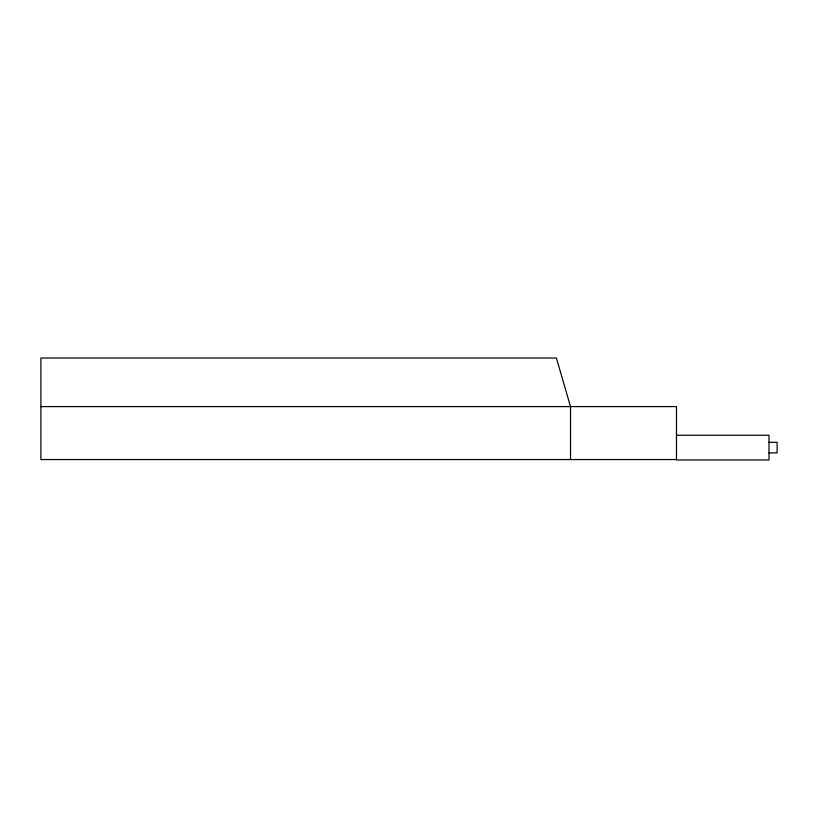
<?xml version="1.0" encoding="UTF-8"?>
<svg xmlns="http://www.w3.org/2000/svg" width="818" height="818" viewBox="0 0 818 818"><rect width="100%" height="100%" fill="white"/><g stroke="black" fill="none" stroke-linecap="round" stroke-linejoin="round"><path stroke-width="1.23" d="M40.9 406.587L676.486 406.587L676.486 459.972L768.992 459.972L768.992 435.248L676.486 435.248M768.992 442.334L777.1 442.334L777.1 452.886L768.992 452.886M676.486 459.552L40.9 459.552L40.9 358.028L556.393 358.028L570.514 406.587L570.514 459.552"/></g></svg>
